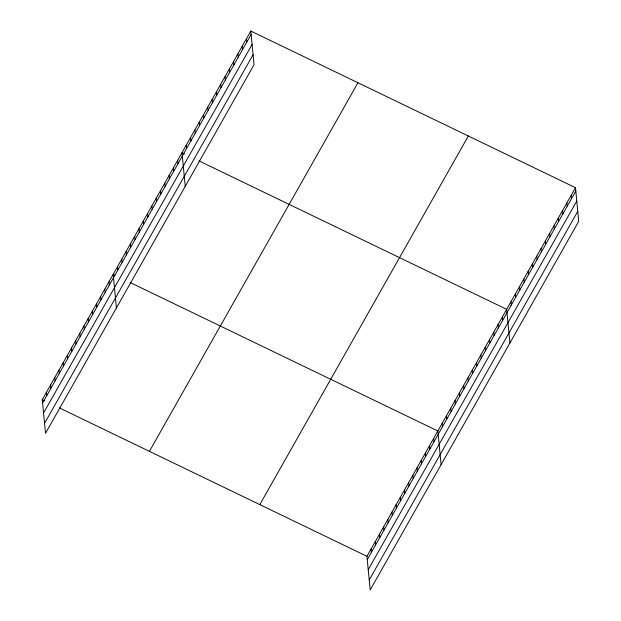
<?xml version="1.0" encoding="UTF-8"?>
<svg xmlns="http://www.w3.org/2000/svg" width="621" height="621" viewBox="0 0 621 621"><rect width="100%" height="100%" fill="white"/><g stroke="black" fill="none" stroke-linecap="round" stroke-linejoin="round"><path stroke-width="0.93" d="M250.806 31.05L254.043 64.693L45.512 433.303L42.275 399.66L250.806 31.05L575.488 187.697L578.725 221.34L370.194 589.95L366.957 556.307L575.488 187.697M42.593 403.021L251.132 34.411M43.555 413.012L252.095 44.401M44.549 423.312L253.081 54.702M149.42 451.351L357.952 82.74M259.811 504.609L468.343 136.007M367.275 559.668L575.814 191.058M368.237 569.659L576.777 201.049M369.231 579.96L577.763 211.35M184.538 153.923L181.992 152.688L185.229 186.339M198.999 160.893L506.674 309.336L509.911 342.978M114.877 275.15L113.177 274.335L116.414 307.977M130.177 282.539L437.859 430.982L441.096 464.624M42.275 399.66L44.821 400.887M59.282 407.865L366.957 556.307M571.188 195.297L571.514 198.658M566.888 202.904L567.214 206.265M562.587 210.503L562.905 213.865M558.287 218.111L558.605 221.464M553.986 225.71L554.305 229.071M549.686 233.31L550.004 236.671M545.378 240.917L545.704 244.278M541.077 248.516L541.403 251.878M536.777 256.124L537.103 259.477M532.476 263.723L532.802 267.084M528.176 271.323L528.502 274.684M523.876 278.93L524.202 282.283M519.575 286.529L519.901 289.891M515.275 294.129L515.601 297.49M510.974 301.736L511.3 305.097M502.373 316.943L502.692 320.296M498.073 324.542L498.391 327.904M493.773 332.142L494.091 335.503M489.464 339.749L489.79 343.11M485.164 347.349L485.49 350.71M480.864 354.956L481.19 358.309M476.563 362.555L476.889 365.916M472.263 370.155L472.589 373.516M467.962 377.762L468.288 381.123M463.662 385.362L463.988 388.723M459.361 392.969L459.687 396.322M455.061 400.568L455.387 403.929M450.761 408.168L451.079 411.529M446.46 415.775L446.778 419.136M442.16 423.375L442.478 426.736M433.683 438.348L434.009 441.71M429.515 445.723L429.841 449.084M425.346 453.097L425.664 456.458M421.17 460.464L421.496 463.825M417.002 467.838L417.328 471.199M412.833 475.212L413.151 478.574M408.665 482.587L408.983 485.94M404.488 489.953L404.814 493.315M400.32 497.328L400.646 500.689M396.151 504.702L396.47 508.063M391.975 512.069L392.301 515.43M387.807 519.443L388.133 522.804M383.638 526.818L383.957 530.179M379.47 534.192L379.788 537.545M375.294 541.559L375.62 544.92M371.125 548.933L371.451 552.294M246.506 38.649L246.832 42.011M242.206 46.257L242.532 49.618M237.905 53.856L238.223 57.217M233.605 61.463L233.923 64.817M229.304 69.063L229.623 72.424M225.004 76.662L225.322 80.024M220.696 84.27L221.022 87.631M216.395 91.869L216.721 95.23M212.095 99.476L212.421 102.83M207.794 107.076L208.12 110.437M203.494 114.675L203.82 118.037M199.194 122.283L199.52 125.644M194.893 129.882L195.219 133.243M190.593 137.489L190.919 140.843M186.292 145.089L186.618 148.45M177.691 160.296L178.01 163.657M173.391 167.895L173.709 171.256M169.091 175.502L169.409 178.856M164.782 183.102L165.108 186.463M160.482 190.701L160.808 194.062M156.181 198.309L156.508 201.662M151.881 205.908L152.207 209.269M147.581 213.508L147.907 216.869M143.28 221.115L143.606 224.476M138.98 228.714L139.306 232.075M134.679 236.322L135.005 239.675M130.379 243.921L130.705 247.282M126.079 251.521L126.397 254.882M121.778 259.128L122.096 262.489M117.478 266.727L117.796 270.088M109.001 281.701L109.327 285.062M104.833 289.075L105.159 292.437M100.664 296.45L100.982 299.811M96.488 303.824L96.814 307.178M92.319 311.191L92.645 314.552M88.151 318.565L88.469 321.926M83.982 325.94L84.301 329.293M79.806 333.306L80.132 336.667M75.638 340.681L75.964 344.042M71.469 348.055L71.788 351.416M67.293 355.429L67.619 358.783M63.125 362.796L63.451 366.157M58.956 370.17L59.274 373.531M54.788 377.545L55.106 380.898M50.611 384.911L50.938 388.272M46.443 392.286L46.769 395.647"/></g></svg>
